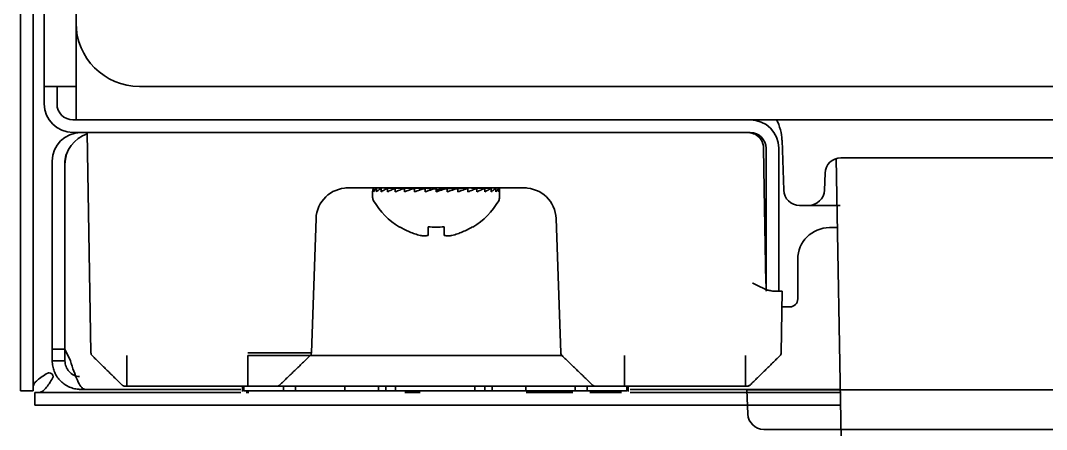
# Model space of a CAD drawing. Header units: inches. Extents: x 786 to 5593, y 691 to 5453.
# Drawn here: x 3394.2 to 3458.9, y 4281.1 to 4306.9 of the extents above; entities that cross this region are included whole.
import ezdxf

# ---------------------------------------------------------------- set-up
doc = ezdxf.new("R2010")
doc.units = ezdxf.units.IN
doc.layers.add('1', color=7, linetype='Continuous', true_color=0xffffff)

msp = doc.modelspace()

# ---------------------------------------------------------------- linework, layer by layer
at = {"layer": '1', "color": 7, "linetype": 'Continuous', "lineweight": 35}
for p, q in [((3395.74, 4302.776), (3395.74, 5281.626)), ((3397.74, 4394.286), (3397.74, 4302.476)), ((3397.74, 4306.776), (3397.74, 4392.777)), ((3394.24, 4358.735), (3394.24, 4285.576)), ((3395.04, 4357.008), (3395.04, 4285.576)), ((3395.74, 4301.676), (3395.74, 4302.776)), ((3397.54, 4302.776), (3395.74, 4302.776)), ((3396.54, 4301.676), (3396.54, 4302.776)), ((3397.74, 4302.776), (3397.54, 4302.776)), ((3460.74, 4302.776), (3401.74, 4302.776)), ((3397.74, 4302.476), (3397.74, 4300.676)), ((3397.54, 4300.676), (3397.74, 4300.676)), ((4253.74, 4300.676), (3397.74, 4300.676)), ((3397.54, 4299.876), (3440.24, 4299.876)), ((3398.682, 4285.978), (3398.44, 4299.876)), ((3442.356, 4296.241), (3442.247, 4299.381)), ((3441.082, 4298.894), (3441.127, 4296.32)), ((3441.24, 4298.876), (3441.24, 4291.876)), ((3442.04, 4298.876), (3442.04, 4291.876)), ((3396.24, 4286.204), (3396.24, 4298.076)), ((3397.04, 4286.204), (3397.04, 4298.076)), ((3445.666, 4298.232), (3445.973, 4280.613)), ((3525.66, 4298.276), (3445.96, 4298.276)), ((3397.042, 4286.204), (3397.042, 4297.876)), ((3444.961, 4297.311), (3444.924, 4296.241)), ((3426.133, 4296.376), (3414.747, 4296.376)), ((3416.44, 4296.126), (3416.44, 4295.776)), ((3416.501, 4296.126), (3416.501, 4296.36)), ((3416.681, 4296.126), (3416.681, 4296.36)), ((3416.976, 4296.126), (3416.976, 4296.36)), ((3417.376, 4296.126), (3417.376, 4296.36)), ((3417.869, 4296.126), (3417.869, 4296.36)), ((3418.206, 4296.355), (3418.206, 4296.376)), ((3418.24, 4296.355), (3418.24, 4296.376)), ((3418.273, 4296.354), (3418.273, 4296.376)), ((3418.341, 4296.353), (3418.341, 4296.376)), ((3418.373, 4296.353), (3418.373, 4296.376)), ((3418.44, 4296.126), (3418.44, 4296.36)), ((3418.505, 4296.359), (3418.505, 4296.376)), ((3418.535, 4296.358), (3418.535, 4296.376)), ((3418.729, 4296.355), (3418.729, 4296.376)), ((3418.755, 4296.354), (3418.755, 4296.376)), ((3419.004, 4296.349), (3419.004, 4296.376)), ((3419.026, 4296.349), (3419.026, 4296.376)), ((3419.072, 4296.126), (3419.072, 4296.36)), ((3419.323, 4296.353), (3419.323, 4296.376)), ((3419.34, 4296.353), (3419.34, 4296.376)), ((3419.676, 4296.343), (3419.676, 4296.376)), ((3419.745, 4296.126), (3419.745, 4296.36)), ((3420.052, 4296.343), (3420.052, 4296.376)), ((3420.058, 4296.226), (3420.058, 4296.376)), ((3420.44, 4296.126), (3420.44, 4296.36)), ((3420.828, 4296.343), (3420.828, 4296.376)), ((3421.134, 4296.126), (3421.134, 4296.36)), ((3421.204, 4296.343), (3421.204, 4296.376)), ((3421.557, 4296.353), (3421.557, 4296.376)), ((3421.808, 4296.126), (3421.808, 4296.36)), ((3421.876, 4296.349), (3421.876, 4296.376)), ((3422.151, 4296.355), (3422.151, 4296.376)), ((3422.374, 4296.359), (3422.374, 4296.376)), ((3422.44, 4296.126), (3422.44, 4296.36)), ((3422.539, 4296.353), (3422.539, 4296.376)), ((3422.64, 4296.355), (3422.64, 4296.376)), ((3422.674, 4296.355), (3422.674, 4296.376)), ((3423.011, 4296.126), (3423.011, 4296.36)), ((3423.504, 4296.126), (3423.504, 4296.36)), ((3423.904, 4296.126), (3423.904, 4296.36)), ((3424.199, 4296.126), (3424.199, 4296.36)), ((3424.379, 4296.126), (3424.379, 4296.36)), ((3424.44, 4296.126), (3424.44, 4296.36)), ((3424.44, 4295.776), (3424.44, 4296.126)), ((3441.127, 4296.32), (3441.231, 4290.367)), ((3443.924, 4295.276), (3443.356, 4295.276)), ((3445.923, 4295.276), (3443.924, 4295.276)), ((3412.872, 4294.446), (3412.577, 4285.976)), ((3428.303, 4285.976), (3428.007, 4294.446)), ((3418.14, 4293.898), (3418.14, 4293.931)), ((3422.74, 4293.931), (3422.74, 4293.898)), ((3445.742, 4293.876), (3445.24, 4293.876)), ((3441.24, 4289.876), (3441.24, 4291.876)), ((3442.04, 4291.876), (3442.04, 4289.876)), ((3443.24, 4291.876), (3443.24, 4289.376)), ((3441.24, 4290.284), (3441.231, 4290.367)), ((3442.265, 4289.876), (3441.712, 4289.876)), ((3442.265, 4289.876), (3442.197, 4285.978)), ((3442.74, 4288.876), (3442.248, 4288.876)), ((3397.04, 4286.204), (3396.24, 4286.204)), ((3396.24, 4285.476), (3396.24, 4286.204)), ((3397.04, 4285.476), (3397.04, 4286.204)), ((3397.042, 4286.204), (3397.381, 4285.476)), ((3428.379, 4285.805), (3412.5, 4285.805)), ((3394.24, 4283.576), (3394.24, 4285.576)), ((3395.04, 4285.576), (3395.04, 4283.576)), ((3408.573, 4283.876), (3400.934, 4283.876)), ((3408.229, 4283.876), (3408.229, 4283.539)), ((3408.313, 4283.576), (3408.313, 4283.876)), ((3430.477, 4283.876), (3410.402, 4283.876)), ((3410.813, 4283.576), (3410.813, 4283.876)), ((3411.58, 4283.576), (3411.58, 4283.876)), ((3414.693, 4283.576), (3414.693, 4283.876)), ((3416.802, 4283.576), (3416.802, 4283.876)), ((3417.272, 4283.576), (3417.272, 4283.876)), ((3417.884, 4283.576), (3417.884, 4283.876)), ((3422.883, 4283.576), (3422.883, 4283.876)), ((3423.508, 4283.576), (3423.508, 4283.876)), ((3423.978, 4283.576), (3423.978, 4283.876)), ((3426.087, 4283.576), (3426.087, 4283.876)), ((3429.198, 4283.576), (3429.198, 4283.876)), ((3429.967, 4283.576), (3429.967, 4283.876)), ((3432.307, 4283.948), (3432.307, 4283.876)), ((3439.936, 4283.876), (3432.307, 4283.876)), ((3432.467, 4283.576), (3432.467, 4283.876)), ((3432.543, 4283.539), (3432.543, 4283.876)), ((3439.936, 4283.947), (3439.936, 4283.876)), ((3395.04, 4283.576), (3394.24, 4283.576)), ((3395.14, 4283.476), (3397.14, 4283.476)), ((3395.14, 4282.676), (3395.14, 4283.476)), ((3397.14, 4283.476), (3408.123, 4283.476)), ((3398.04, 4283.676), (3398.29, 4283.676)), ((3398.29, 4283.676), (3398.266, 4283.682)), ((3408.121, 4283.676), (3398.29, 4283.676)), ((3408.471, 4283.476), (3408.632, 4283.476)), ((3418.463, 4283.476), (3419.427, 4283.476)), ((3426.111, 4283.476), (3429.057, 4283.476)), ((3430.129, 4283.476), (3432.124, 4283.476)), ((3445.924, 4283.676), (3432.673, 4283.676)), ((3432.673, 4283.476), (3445.933, 4283.476)), ((3440.04, 4283.656), (3440.093, 4282.121)), ((3441.503, 4283.656), (3440.04, 4283.656)), ((3453.085, 4283.656), (3441.503, 4283.656)), ((3445.568, 4283.676), (3445.568, 4283.656)), ((3456.619, 4283.656), (3453.085, 4283.656)), ((3456.619, 4283.656), (3567.46, 4283.656)), ((3397.14, 4282.676), (3395.14, 4282.676)), ((3397.14, 4282.676), (3445.947, 4282.676)), ((3441.093, 4281.156), (3442.263, 4281.156)), ((3442.263, 4281.156), (3453.846, 4281.156)), ((3453.846, 4281.156), (3456.673, 4281.156)), ((3456.673, 4281.156), (3567.407, 4281.156))]:
    msp.add_line(p, q, dxfattribs=at)
for centre, radius, start, end in [((3401.74, 4306.776), 4, 180, 270), ((3397.54, 4301.676), 1.8, 180, 270), ((3397.54, 4301.676), 1, 180, 270), ((3440.24, 4298.876), 1.8, 0, 90), ((3439.248, 4299.276), 3, 2, 27.81838), ((3398.04, 4298.076), 1.8, 90, 180), ((3399.042, 4297.876), 2, 107.46984, 180), ((3440.24, 4298.876), 1, 0, 90), ((3440.083, 4298.876), 1, 1, 64.69899), ((3398.04, 4298.076), 1, 151.87922, 180), ((3445.96, 4297.276), 1, 90, 178), ((3414.871, 4294.376), 2, 90, 178), ((3426.008, 4294.376), 2, 2, 90), ((3443.356, 4296.276), 1, 182, 270), ((3443.924, 4296.276), 1, 270, 358), ((3416.84, 4295.776), 0.4, 180, 210.30118), ((3420.639, 4297.996), 4.8, 210.30118, 238.41865), ((3420.241, 4297.996), 4.8, 301.58373, 329.69882), ((3424.04, 4295.776), 0.4, 329.69882, 0), ((3420.44, 4297.678), 3.78, 262.39595, 269.99653), ((3420.44, 4297.678), 3.78, 270.00345, 277.60407), ((3445.24, 4291.876), 2, 90, 180), ((3442.74, 4289.376), 0.5, 270, 0), ((3396.04, 4284.476), 0.25, 0, 90), ((3441.093, 4282.156), 1, 182, 270)]:
    msp.add_arc(centre, radius, start, end, dxfattribs=at)
for centre, major_axis, ratio, start_param, end_param in [((3440.04, 4298.676), (1.2, -0.008), 0.999974, 1.556314, 1.577146), ((3463.56, 4266.624), (152.847, -10.944), 0.181225, 1.887325, 1.890706), ((3456.602, 4266.64), (128.204, -11.093), 0.215461, 1.892438, 1.896296), ((3448.578, 4266.63), (99.71, -11.456), 0.275645, 1.903434, 1.90936), ((3439.688, 4266.629), (68.059, -12.588), 0.396513, 1.941645, 1.950916), ((3430.208, 4266.641), (31.695, -20.902), 0.668622, 2.283675, 2.292949), ((3429.398, 4269.876), (-28.837, -4.995), 0.949656, 4.846977, 4.860829), ((3410.669, 4266.636), (-31.697, -20.908), 0.66863, 3.990124, 3.999397), ((3401.193, 4266.632), (-68.055, -12.587), 0.396499, 4.33229, 4.341562), ((3392.303, 4266.632), (-99.707, -11.455), 0.27564, 4.373834, 4.37976), ((3384.275, 4266.637), (-128.211, -11.094), 0.215469, 4.386875, 4.389632), ((3377.321, 4266.625), (-152.843, -10.943), 0.181222, 4.392486, 4.395868), ((3371.703, 4266.631), (-172.78, -10.86), 0.160465, 4.395399, 4.397826)]:
    msp.add_ellipse(centre, major_axis=major_axis, ratio=ratio, start_param=start_param, end_param=end_param, dxfattribs=at)
for points, knots in [([(3440.065, 4299.876), (3440.105, 4299.875), (3440.144, 4299.872), (3440.221, 4299.863), (3440.26, 4299.857), (3440.316, 4299.844), (3440.335, 4299.84), (3440.371, 4299.83), (3440.39, 4299.824), (3440.443, 4299.807), (3440.477, 4299.794), (3440.51, 4299.78)], [0, 0, 0, 0, 0.25, 0.25, 0.5, 0.5, 0.625, 0.625, 0.75, 0.75, 1, 1, 1, 1]), ([(3418.14, 4293.931), (3418.343, 4293.807), (3418.553, 4293.699), (3418.877, 4293.561), (3418.987, 4293.519), (3419.211, 4293.443), (3419.325, 4293.41), (3419.44, 4293.38)], [0, 0, 0, 0, 0.5, 0.5, 0.75, 0.75, 1, 1, 1, 1]), ([(3419.94, 4293.38), (3419.94, 4293.41), (3419.94, 4293.443), (3419.94, 4293.519), (3419.94, 4293.561), (3419.94, 4293.653), (3419.94, 4293.703), (3419.94, 4293.784), (3419.94, 4293.812), (3419.94, 4293.87), (3419.94, 4293.9), (3419.94, 4293.931)], [0, 0, 0, 0, 0.25, 0.25, 0.5, 0.5, 0.75, 0.75, 0.875, 0.875, 1, 1, 1, 1]), ([(3420.94, 4293.931), (3420.94, 4293.807), (3420.94, 4293.699), (3420.94, 4293.561), (3420.94, 4293.519), (3420.94, 4293.443), (3420.94, 4293.41), (3420.94, 4293.38)], [0, 0, 0, 0, 0.5, 0.5, 0.75, 0.75, 1, 1, 1, 1]), ([(3421.44, 4293.38), (3421.555, 4293.41), (3421.668, 4293.443), (3421.891, 4293.519), (3422.001, 4293.561), (3422.218, 4293.653), (3422.325, 4293.703), (3422.483, 4293.784), (3422.535, 4293.812), (3422.638, 4293.87), (3422.689, 4293.9), (3422.74, 4293.931)], [0, 0, 0, 0, 0.25, 0.25, 0.5, 0.5, 0.75, 0.75, 0.875, 0.875, 1, 1, 1, 1]), ([(3441.712, 4289.876), (3441.667, 4289.876), (3441.62, 4289.88), (3441.522, 4289.895), (3441.471, 4289.906), (3441.406, 4289.923), (3441.392, 4289.927), (3441.366, 4289.934), (3441.352, 4289.938), (3441.312, 4289.951), (3441.285, 4289.96), (3441.203, 4289.989), (3441.148, 4290.011), (3441.036, 4290.059), (3440.98, 4290.084), (3440.894, 4290.126), (3440.865, 4290.14), (3440.808, 4290.169), (3440.778, 4290.183), (3440.691, 4290.229), (3440.632, 4290.259), (3440.544, 4290.307), (3440.5, 4290.33), (3440.455, 4290.354), (3440.425, 4290.37), (3440.41, 4290.378), (3440.395, 4290.386)], [0, 0, 0, 0, 0.125, 0.125, 0.25, 0.25, 0.28125, 0.28125, 0.3125, 0.3125, 0.375, 0.375, 0.5, 0.5, 0.625, 0.625, 0.6875, 0.6875, 0.75, 0.75, 0.875, 0.875, 0.9375, 0.96875, 0.96875, 1, 1, 1, 1]), ([(3398.682, 4285.978), (3398.683, 4285.946), (3398.69, 4285.914), (3398.715, 4285.854), (3398.734, 4285.827), (3398.757, 4285.804)], [0, 0, 0, 0, 0.5, 0.5, 1, 1, 1, 1]), ([(3412.5, 4285.805), (3412.5, 4285.805), (3412.499, 4285.805), (3412.493, 4285.805), (3412.488, 4285.805), (3412.478, 4285.805), (3412.475, 4285.805), (3412.467, 4285.805), (3412.463, 4285.805), (3412.453, 4285.804), (3412.448, 4285.804), (3412.437, 4285.805), (3412.432, 4285.805), (3412.419, 4285.805), (3412.413, 4285.805), (3412.399, 4285.804), (3412.391, 4285.804), (3412.368, 4285.804), (3412.351, 4285.805), (3412.323, 4285.805), (3412.314, 4285.805), (3412.294, 4285.805), (3412.283, 4285.805), (3412.251, 4285.805), (3412.228, 4285.805), (3412.178, 4285.805), (3412.152, 4285.805), (3412.111, 4285.805), (3412.097, 4285.805), (3412.075, 4285.805), (3412.067, 4285.805), (3412.058, 4285.805), (3412.056, 4285.805), (3412.053, 4285.805), (3412.051, 4285.805), (3412.045, 4285.805), (3412.041, 4285.805), (3412.03, 4285.805), (3412.022, 4285.805), (3412.007, 4285.805), (3411.999, 4285.805), (3411.975, 4285.805), (3411.959, 4285.805), (3411.925, 4285.805), (3411.908, 4285.805), (3411.874, 4285.805), (3411.856, 4285.805), (3411.82, 4285.805), (3411.802, 4285.805), (3411.765, 4285.805), (3411.746, 4285.805), (3411.688, 4285.804), (3411.649, 4285.803), (3411.567, 4285.803), (3411.525, 4285.803), (3411.438, 4285.804), (3411.393, 4285.805), (3411.325, 4285.805), (3411.302, 4285.805), (3411.255, 4285.805), (3411.231, 4285.805), (3411.183, 4285.805), (3411.159, 4285.805), (3411.11, 4285.805), (3411.085, 4285.805), (3411.036, 4285.805), (3411.011, 4285.805), (3410.96, 4285.805), (3410.935, 4285.805), (3410.858, 4285.804), (3410.805, 4285.805), (3410.726, 4285.805), (3410.699, 4285.805), (3410.645, 4285.805), (3410.618, 4285.805), (3410.536, 4285.805), (3410.481, 4285.805), (3410.312, 4285.805), (3410.196, 4285.805), (3410.046, 4285.805), (3410.016, 4285.805), (3409.956, 4285.805), (3409.926, 4285.805), (3409.835, 4285.805), (3409.775, 4285.805), (3409.652, 4285.805), (3409.59, 4285.804), (3409.497, 4285.804), (3409.466, 4285.804), (3409.404, 4285.804), (3409.373, 4285.804), (3409.278, 4285.804), (3409.215, 4285.804), (3409.088, 4285.804), (3409.024, 4285.804), (3408.831, 4285.804), (3408.702, 4285.804), (3408.573, 4285.804)], [0, 0, 0, 0, 0.029864, 0.029864, 0.061159, 0.061159, 0.076806, 0.076806, 0.092454, 0.092454, 0.108101, 0.108101, 0.123748, 0.123748, 0.139396, 0.139396, 0.155043, 0.155043, 0.186338, 0.186338, 0.201985, 0.201985, 0.217633, 0.217633, 0.248927, 0.248927, 0.280222, 0.280222, 0.295869, 0.295869, 0.303693, 0.303693, 0.305649, 0.305649, 0.307605, 0.307605, 0.311517, 0.311517, 0.31934, 0.31934, 0.327164, 0.327164, 0.342811, 0.342811, 0.358459, 0.358459, 0.374106, 0.374106, 0.389753, 0.389753, 0.405401, 0.405401, 0.436695, 0.436695, 0.46799, 0.46799, 0.499285, 0.499285, 0.514932, 0.514932, 0.53058, 0.53058, 0.546227, 0.546227, 0.561874, 0.561874, 0.577522, 0.577522, 0.593169, 0.593169, 0.624464, 0.624464, 0.640111, 0.640111, 0.655758, 0.655758, 0.687053, 0.687053, 0.749642, 0.749642, 0.76529, 0.76529, 0.780937, 0.780937, 0.812232, 0.812232, 0.843527, 0.843527, 0.859174, 0.859174, 0.874821, 0.874821, 0.906116, 0.906116, 0.937411, 0.937411, 1, 1, 1, 1]), ([(3408.577, 4285.978), (3408.643, 4285.978), (3408.708, 4285.978), (3408.84, 4285.978), (3408.905, 4285.978), (3409.037, 4285.977), (3409.102, 4285.977), (3409.231, 4285.977), (3409.295, 4285.977), (3409.423, 4285.977), (3409.487, 4285.977), (3409.613, 4285.977), (3409.676, 4285.977), (3409.801, 4285.977), (3409.863, 4285.977), (3409.956, 4285.977), (3409.986, 4285.977), (3410.048, 4285.977), (3410.078, 4285.977), (3410.23, 4285.977), (3410.348, 4285.977), (3410.521, 4285.977), (3410.577, 4285.976), (3410.661, 4285.976), (3410.688, 4285.976), (3410.743, 4285.976), (3410.77, 4285.976), (3410.852, 4285.976), (3410.905, 4285.976), (3410.983, 4285.976), (3411.009, 4285.976), (3411.061, 4285.976), (3411.086, 4285.976), (3411.137, 4285.976), (3411.162, 4285.976), (3411.212, 4285.976), (3411.237, 4285.976), (3411.285, 4285.976), (3411.31, 4285.976), (3411.357, 4285.976), (3411.381, 4285.976), (3411.451, 4285.975), (3411.496, 4285.975), (3411.584, 4285.974), (3411.627, 4285.974), (3411.711, 4285.974), (3411.751, 4285.975), (3411.81, 4285.975), (3411.829, 4285.975), (3411.867, 4285.975), (3411.885, 4285.975), (3411.922, 4285.975), (3411.94, 4285.975), (3411.975, 4285.975), (3411.992, 4285.975), (3412.026, 4285.975), (3412.043, 4285.975), (3412.067, 4285.975), (3412.075, 4285.975), (3412.091, 4285.975), (3412.099, 4285.975), (3412.11, 4285.975), (3412.114, 4285.975), (3412.122, 4285.975), (3412.126, 4285.975), (3412.137, 4285.975), (3412.144, 4285.975), (3412.167, 4285.975), (3412.181, 4285.975), (3412.223, 4285.975), (3412.25, 4285.975), (3412.287, 4285.975), (3412.3, 4285.975), (3412.323, 4285.975), (3412.335, 4285.976), (3412.356, 4285.976), (3412.367, 4285.975), (3412.387, 4285.975), (3412.397, 4285.975), (3412.425, 4285.975), (3412.443, 4285.975), (3412.466, 4285.975), (3412.474, 4285.975), (3412.488, 4285.975), (3412.494, 4285.975), (3412.507, 4285.976), (3412.513, 4285.975), (3412.524, 4285.975), (3412.529, 4285.975), (3412.538, 4285.975), (3412.543, 4285.976), (3412.551, 4285.976), (3412.554, 4285.976), (3412.564, 4285.976), (3412.569, 4285.976), (3412.575, 4285.976), (3412.577, 4285.976), (3412.577, 4285.976)], [0, 0, 0, 0, 0.031297, 0.031297, 0.062594, 0.062594, 0.093891, 0.093891, 0.125188, 0.125188, 0.156485, 0.156485, 0.187782, 0.187782, 0.219079, 0.219079, 0.234727, 0.234727, 0.250376, 0.250376, 0.31297, 0.31297, 0.344267, 0.344267, 0.359915, 0.359915, 0.375563, 0.375563, 0.40686, 0.40686, 0.422509, 0.422509, 0.438157, 0.438157, 0.453806, 0.453806, 0.469454, 0.469454, 0.485103, 0.485103, 0.500751, 0.500751, 0.532048, 0.532048, 0.563345, 0.563345, 0.594642, 0.594642, 0.610291, 0.610291, 0.625939, 0.625939, 0.641588, 0.641588, 0.657236, 0.657236, 0.672885, 0.672885, 0.680709, 0.680709, 0.688533, 0.688533, 0.692445, 0.692445, 0.696357, 0.696357, 0.704181, 0.704181, 0.71983, 0.71983, 0.751127, 0.751127, 0.766775, 0.766775, 0.782424, 0.782424, 0.798072, 0.798072, 0.813721, 0.813721, 0.845018, 0.845018, 0.860666, 0.860666, 0.876315, 0.876315, 0.891963, 0.891963, 0.907612, 0.907612, 0.92326, 0.92326, 0.938909, 0.938909, 0.970206, 0.970206, 1, 1, 1, 1]), ([(3412.577, 4285.976), (3412.576, 4285.944), (3412.568, 4285.912), (3412.542, 4285.854), (3412.523, 4285.827), (3412.5, 4285.805)], [0, 0, 0, 0, 0.5, 0.5, 1, 1, 1, 1]), ([(3428.379, 4285.805), (3428.356, 4285.827), (3428.338, 4285.854), (3428.311, 4285.912), (3428.304, 4285.944), (3428.303, 4285.976)], [0, 0, 0, 0, 0.5, 0.5, 1, 1, 1, 1]), ([(3442.197, 4285.978), (3442.197, 4285.946), (3442.19, 4285.914), (3442.164, 4285.854), (3442.146, 4285.827), (3442.123, 4285.804)], [0, 0, 0, 0, 0.5, 0.5, 1, 1, 1, 1]), ([(3442.197, 4285.978), (3442.197, 4285.946), (3442.19, 4285.914), (3442.164, 4285.854), (3442.146, 4285.827), (3442.123, 4285.804)], [0, 0, 0, 0, 0.5, 0.5, 1, 1, 1, 1]), ([(3397.891, 4283.682), (3397.78, 4283.692), (3397.669, 4283.711), (3397.454, 4283.77), (3397.349, 4283.81), (3397.149, 4283.908), (3397.053, 4283.967), (3396.874, 4284.1), (3396.791, 4284.175), (3396.64, 4284.339), (3396.572, 4284.428), (3396.454, 4284.618), (3396.404, 4284.718), (3396.322, 4284.926), (3396.292, 4285.034), (3396.25, 4285.253), (3396.24, 4285.365), (3396.24, 4285.476)], [0, 0, 0, 0, 0.125, 0.125, 0.25, 0.25, 0.375, 0.375, 0.5, 0.5, 0.625, 0.625, 0.75, 0.75, 0.875, 0.875, 1, 1, 1, 1]), ([(3397.957, 4284.48), (3397.834, 4284.49), (3397.712, 4284.523), (3397.489, 4284.632), (3397.388, 4284.708), (3397.22, 4284.89), (3397.153, 4284.997), (3397.063, 4285.228), (3397.04, 4285.352), (3397.04, 4285.476)], [0, 0, 0, 0, 0.25, 0.25, 0.5, 0.5, 0.75, 0.75, 1, 1, 1, 1]), ([(3398.266, 4283.682), (3398.193, 4283.701), (3398.119, 4283.761), (3397.971, 4283.957), (3397.898, 4284.093), (3397.75, 4284.421), (3397.676, 4284.614), (3397.529, 4285.03), (3397.455, 4285.253), (3397.381, 4285.476)], [0, 0, 0, 0, 0.25, 0.25, 0.5, 0.5, 0.75, 0.75, 1, 1, 1, 1]), ([(3395.957, 4284.703), (3395.834, 4284.629), (3395.712, 4284.555), (3395.489, 4284.408), (3395.388, 4284.334), (3395.22, 4284.186), (3395.153, 4284.113), (3395.063, 4283.965), (3395.04, 4283.891), (3395.04, 4283.817)], [0, 0, 0, 0, 0.25, 0.25, 0.5, 0.5, 0.75, 0.75, 1, 1, 1, 1]), ([(3395.381, 4283.476), (3395.455, 4283.476), (3395.529, 4283.5), (3395.676, 4283.59), (3395.75, 4283.656), (3395.898, 4283.824), (3395.971, 4283.925), (3396.119, 4284.148), (3396.193, 4284.27), (3396.266, 4284.393)], [0, 0, 0, 0, 0.25, 0.25, 0.5, 0.5, 0.75, 0.75, 1, 1, 1, 1]), ([(3400.646, 4283.948), (3400.652, 4283.942), (3400.658, 4283.937), (3400.671, 4283.927), (3400.678, 4283.922), (3400.698, 4283.909), (3400.713, 4283.901), (3400.758, 4283.883), (3400.79, 4283.877), (3400.821, 4283.876)], [0, 0, 0, 0, 0.125, 0.125, 0.25, 0.25, 0.5, 0.5, 1, 1, 1, 1]), ([(3400.934, 4283.876), (3400.928, 4283.876), (3400.921, 4283.876), (3400.912, 4283.876), (3400.909, 4283.876), (3400.902, 4283.876), (3400.899, 4283.876), (3400.891, 4283.876), (3400.885, 4283.876), (3400.874, 4283.876), (3400.869, 4283.876), (3400.862, 4283.876), (3400.859, 4283.876), (3400.855, 4283.876), (3400.853, 4283.876), (3400.846, 4283.876), (3400.843, 4283.876), (3400.838, 4283.876), (3400.836, 4283.876), (3400.833, 4283.876), (3400.831, 4283.876), (3400.828, 4283.876), (3400.826, 4283.876), (3400.824, 4283.876)], [0, 0, 0, 0, 0.125, 0.125, 0.1875, 0.1875, 0.25, 0.25, 0.375, 0.375, 0.5, 0.5, 0.5625, 0.5625, 0.625, 0.625, 0.75, 0.75, 0.8125, 0.8125, 0.875, 0.875, 1, 1, 1, 1]), ([(3400.934, 4283.948), (3400.934, 4283.925), (3400.934, 4283.907), (3400.934, 4283.882), (3400.934, 4283.876), (3400.935, 4283.876)], [0, 0, 0, 0, 0.5, 0.5, 1, 1, 1, 1]), ([(3408.576, 4283.948), (3408.576, 4283.925), (3408.575, 4283.907), (3408.573, 4283.883), (3408.571, 4283.876), (3408.57, 4283.876)], [0, 0, 0, 0, 0.5, 0.5, 1, 1, 1, 1]), ([(3410.402, 4283.876), (3410.401, 4283.876), (3410.397, 4283.876), (3410.389, 4283.876), (3410.387, 4283.876), (3410.383, 4283.876), (3410.381, 4283.876), (3410.376, 4283.876), (3410.374, 4283.876), (3410.368, 4283.876), (3410.365, 4283.876), (3410.359, 4283.876), (3410.356, 4283.876), (3410.349, 4283.876), (3410.345, 4283.876), (3410.334, 4283.876), (3410.326, 4283.876), (3410.308, 4283.876), (3410.298, 4283.876), (3410.278, 4283.876), (3410.267, 4283.876), (3410.243, 4283.876), (3410.231, 4283.876), (3410.205, 4283.876), (3410.191, 4283.876), (3410.17, 4283.876), (3410.163, 4283.876), (3410.148, 4283.876), (3410.14, 4283.876), (3410.117, 4283.876), (3410.101, 4283.876), (3410.076, 4283.876), (3410.067, 4283.876), (3410.05, 4283.876), (3410.041, 4283.876), (3410.014, 4283.876), (3409.996, 4283.876), (3409.958, 4283.876), (3409.938, 4283.876), (3409.898, 4283.876), (3409.877, 4283.876), (3409.835, 4283.876), (3409.813, 4283.876), (3409.768, 4283.876), (3409.746, 4283.876), (3409.712, 4283.876), (3409.7, 4283.876), (3409.677, 4283.876), (3409.665, 4283.876), (3409.629, 4283.876), (3409.605, 4283.876), (3409.532, 4283.876), (3409.481, 4283.876), (3409.377, 4283.876), (3409.324, 4283.876), (3409.241, 4283.876), (3409.213, 4283.876), (3409.157, 4283.876), (3409.129, 4283.876), (3409.072, 4283.876), (3409.043, 4283.876), (3408.986, 4283.876), (3408.957, 4283.876), (3408.87, 4283.876), (3408.812, 4283.876), (3408.693, 4283.876), (3408.634, 4283.876), (3408.573, 4283.876)], [0, 0, 0, 0, 0.0625, 0.0625, 0.078125, 0.078125, 0.09375, 0.09375, 0.109375, 0.109375, 0.125, 0.125, 0.140625, 0.140625, 0.15625, 0.15625, 0.1875, 0.1875, 0.21875, 0.21875, 0.25, 0.25, 0.28125, 0.28125, 0.3125, 0.3125, 0.328125, 0.328125, 0.34375, 0.34375, 0.375, 0.375, 0.390625, 0.390625, 0.40625, 0.40625, 0.4375, 0.4375, 0.46875, 0.46875, 0.5, 0.5, 0.53125, 0.53125, 0.5625, 0.5625, 0.578125, 0.578125, 0.59375, 0.59375, 0.625, 0.625, 0.6875, 0.6875, 0.75, 0.75, 0.78125, 0.78125, 0.8125, 0.8125, 0.84375, 0.84375, 0.875, 0.875, 0.9375, 0.9375, 1, 1, 1, 1]), ([(3410.576, 4283.946), (3410.553, 4283.924), (3410.526, 4283.906), (3410.466, 4283.882), (3410.434, 4283.876), (3410.402, 4283.876)], [0, 0, 0, 0, 0.5, 0.5, 1, 1, 1, 1]), ([(3430.477, 4283.876), (3430.445, 4283.876), (3430.413, 4283.882), (3430.354, 4283.906), (3430.327, 4283.924), (3430.304, 4283.946)], [0, 0, 0, 0, 0.5, 0.5, 1, 1, 1, 1]), ([(3432.312, 4283.876), (3432.252, 4283.876), (3432.192, 4283.876), (3432.102, 4283.876), (3432.072, 4283.876), (3432.013, 4283.876), (3431.983, 4283.876), (3431.924, 4283.876), (3431.895, 4283.876), (3431.837, 4283.876), (3431.808, 4283.876), (3431.723, 4283.876), (3431.667, 4283.876), (3431.558, 4283.876), (3431.504, 4283.876), (3431.425, 4283.876), (3431.399, 4283.876), (3431.347, 4283.876), (3431.322, 4283.876), (3431.248, 4283.876), (3431.2, 4283.876), (3431.132, 4283.876), (3431.11, 4283.876), (3431.066, 4283.876), (3431.044, 4283.876), (3431.002, 4283.876), (3430.982, 4283.876), (3430.942, 4283.876), (3430.922, 4283.876), (3430.865, 4283.876), (3430.794, 4283.876), (3430.732, 4283.876), (3430.675, 4283.876), (3430.649, 4283.876), (3430.614, 4283.876), (3430.603, 4283.876), (3430.582, 4283.876), (3430.572, 4283.876), (3430.546, 4283.876), (3430.53, 4283.876), (3430.506, 4283.876), (3430.496, 4283.876), (3430.482, 4283.876), (3430.478, 4283.876), (3430.477, 4283.876)], [0, 0, 0, 0, 0.0625, 0.0625, 0.09375, 0.09375, 0.125, 0.125, 0.15625, 0.15625, 0.1875, 0.1875, 0.25, 0.25, 0.3125, 0.3125, 0.34375, 0.34375, 0.375, 0.375, 0.4375, 0.4375, 0.46875, 0.46875, 0.5, 0.5, 0.53125, 0.53125, 0.5625, 0.5625, 0.625, 0.6875, 0.6875, 0.75, 0.75, 0.78125, 0.78125, 0.8125, 0.8125, 0.875, 0.875, 0.9375, 0.9375, 1, 1, 1, 1]), ([(3440.052, 4283.876), (3440.051, 4283.876), (3440.05, 4283.876), (3440.047, 4283.876), (3440.045, 4283.876), (3440.041, 4283.876), (3440.037, 4283.876), (3440.029, 4283.876), (3440.024, 4283.876), (3440.014, 4283.876), (3440.009, 4283.876), (3439.998, 4283.876), (3439.992, 4283.876), (3439.98, 4283.876), (3439.973, 4283.876), (3439.963, 4283.876), (3439.96, 4283.876), (3439.953, 4283.876), (3439.95, 4283.876), (3439.94, 4283.876), (3439.933, 4283.876), (3439.925, 4283.876)], [0, 0, 0, 0, 0.0625, 0.0625, 0.125, 0.125, 0.25, 0.25, 0.375, 0.375, 0.5, 0.5, 0.625, 0.625, 0.75, 0.75, 0.8125, 0.8125, 0.875, 0.875, 1, 1, 1, 1]), ([(3439.926, 4283.876), (3439.929, 4283.876), (3439.933, 4283.883), (3439.94, 4283.907), (3439.943, 4283.926), (3439.946, 4283.948)], [0, 0, 0, 0, 0.5, 0.5, 1, 1, 1, 1]), ([(3439.926, 4283.876), (3439.934, 4283.876), (3439.942, 4283.876), (3439.959, 4283.876), (3439.967, 4283.876), (3439.978, 4283.876), (3439.982, 4283.876), (3439.989, 4283.876), (3439.993, 4283.876), (3440.003, 4283.876), (3440.01, 4283.876), (3440.019, 4283.876), (3440.022, 4283.876), (3440.027, 4283.876), (3440.03, 4283.876), (3440.037, 4283.876), (3440.041, 4283.876), (3440.047, 4283.876), (3440.049, 4283.876), (3440.052, 4283.876), (3440.053, 4283.876), (3440.055, 4283.876), (3440.056, 4283.876), (3440.058, 4283.876), (3440.059, 4283.876), (3440.059, 4283.876)], [0, 0, 0, 0, 0.125, 0.125, 0.25, 0.25, 0.3125, 0.3125, 0.375, 0.375, 0.5, 0.5, 0.5625, 0.5625, 0.625, 0.625, 0.75, 0.75, 0.8125, 0.8125, 0.875, 0.875, 0.9375, 0.9375, 1, 1, 1, 1]), ([(3440.234, 4283.948), (3440.232, 4283.946), (3440.228, 4283.943), (3440.223, 4283.938), (3440.217, 4283.933), (3440.211, 4283.928), (3440.204, 4283.923), (3440.198, 4283.919), (3440.192, 4283.915), (3440.185, 4283.911), (3440.179, 4283.907), (3440.172, 4283.904), (3440.165, 4283.9), (3440.159, 4283.897), (3440.152, 4283.894), (3440.145, 4283.892), (3440.138, 4283.889), (3440.13, 4283.887), (3440.123, 4283.885), (3440.116, 4283.883), (3440.109, 4283.881), (3440.102, 4283.88), (3440.095, 4283.879), (3440.087, 4283.878), (3440.08, 4283.877), (3440.073, 4283.877), (3440.066, 4283.876), (3440.061, 4283.876), (3440.058, 4283.876)], [0, 0, 0, 0, 0.039695, 0.079291, 0.118787, 0.158184, 0.197481, 0.236679, 0.275778, 0.314778, 0.353679, 0.392482, 0.431186, 0.469791, 0.508298, 0.546707, 0.585017, 0.62323, 0.661345, 0.699362, 0.737282, 0.775104, 0.812829, 0.850457, 0.887988, 0.925422, 0.962759, 1, 1, 1, 1]), ([(3440.234, 4283.948), (3440.211, 4283.926), (3440.184, 4283.907), (3440.124, 4283.883), (3440.092, 4283.876), (3440.059, 4283.876)], [0, 0, 0, 0, 0.5, 0.5, 1, 1, 1, 1]), ([(3398.04, 4283.676), (3398.036, 4283.676), (3398.029, 4283.676), (3398.018, 4283.676), (3398.007, 4283.676), (3397.996, 4283.677), (3397.985, 4283.677), (3397.974, 4283.677), (3397.964, 4283.678), (3397.953, 4283.678), (3397.942, 4283.679), (3397.932, 4283.679), (3397.922, 4283.68), (3397.911, 4283.681), (3397.901, 4283.682), (3397.894, 4283.682), (3397.891, 4283.682)], [0, 0, 0, 0, 0.073473, 0.146486, 0.219075, 0.291275, 0.363122, 0.434652, 0.505902, 0.57691, 0.647713, 0.71835, 0.788858, 0.859277, 0.929644, 1, 1, 1, 1])]:
    msp.add_open_spline(points, degree=3, knots=knots, dxfattribs=at)
for points, degree in [([(3416.501, 4296.36), (3416.48, 4296.322), (3416.45, 4296.245), (3416.44, 4296.166), (3416.44, 4296.126)], 3), ([(3416.681, 4296.36), (3416.641, 4296.322), (3416.571, 4296.245), (3416.521, 4296.166), (3416.501, 4296.126)], 3), ([(3416.976, 4296.36), (3416.917, 4296.322), (3416.81, 4296.245), (3416.721, 4296.166), (3416.681, 4296.126)], 3), ([(3417.376, 4296.36), (3417.3, 4296.322), (3417.159, 4296.245), (3417.034, 4296.166), (3416.976, 4296.126)], 3), ([(3417.869, 4296.36), (3417.779, 4296.322), (3417.607, 4296.245), (3417.45, 4296.166), (3417.376, 4296.126)], 3), ([(3418.44, 4296.36), (3418.338, 4296.322), (3418.142, 4296.245), (3417.958, 4296.166), (3417.869, 4296.126)], 3), ([(3419.072, 4296.36), (3418.962, 4296.322), (3418.746, 4296.245), (3418.541, 4296.166), (3418.44, 4296.126)], 3), ([(3419.745, 4296.36), (3419.63, 4296.322), (3419.402, 4296.245), (3419.181, 4296.166), (3419.072, 4296.126)], 3), ([(3420.44, 4296.36), (3420.323, 4296.322), (3420.09, 4296.245), (3419.86, 4296.166), (3419.745, 4296.126)], 3), ([(3421.134, 4296.36), (3421.019, 4296.322), (3420.788, 4296.245), (3420.556, 4296.166), (3420.44, 4296.126)], 3), ([(3421.808, 4296.36), (3421.698, 4296.322), (3421.476, 4296.245), (3421.249, 4296.166), (3421.134, 4296.126)], 3), ([(3422.44, 4296.36), (3422.338, 4296.322), (3422.132, 4296.245), (3421.917, 4296.166), (3421.808, 4296.126)], 3), ([(3423.011, 4296.36), (3422.921, 4296.322), (3422.736, 4296.245), (3422.541, 4296.166), (3422.44, 4296.126)], 3), ([(3423.504, 4296.36), (3423.429, 4296.322), (3423.271, 4296.245), (3423.1, 4296.166), (3423.011, 4296.126)], 3), ([(3423.904, 4296.36), (3423.845, 4296.322), (3423.72, 4296.245), (3423.579, 4296.166), (3423.504, 4296.126)], 3), ([(3424.199, 4296.36), (3424.159, 4296.322), (3424.069, 4296.245), (3423.962, 4296.166), (3423.904, 4296.126)], 3), ([(3424.379, 4296.36), (3424.359, 4296.322), (3424.308, 4296.245), (3424.238, 4296.166), (3424.199, 4296.126)], 3), ([(3424.44, 4296.36), (3424.44, 4296.322), (3424.43, 4296.245), (3424.399, 4296.166), (3424.379, 4296.126)], 3), ([(3419.44, 4293.38), (3419.48, 4293.375), (3419.562, 4293.367), (3419.688, 4293.363), (3419.815, 4293.367), (3419.898, 4293.375), (3419.94, 4293.38)], 3), ([(3420.94, 4293.38), (3420.981, 4293.375), (3421.065, 4293.367), (3421.193, 4293.363), (3421.319, 4293.367), (3421.4, 4293.375), (3421.44, 4293.38)], 3), ([(3400.646, 4283.948), (3398.757, 4285.804)], 1), ([(3400.934, 4285.804), (3400.934, 4283.948)], 1), ([(3408.573, 4285.804), (3408.573, 4283.948)], 1), ([(3412.5, 4285.805), (3410.576, 4283.946)], 1), ([(3428.379, 4285.805), (3430.304, 4283.946)], 1), ([(3432.307, 4285.804), (3432.307, 4283.948)], 1), ([(3439.946, 4285.804), (3439.946, 4283.948)], 1), ([(3439.946, 4285.804), (3439.946, 4283.948)], 1), ([(3442.123, 4285.804), (3440.234, 4283.948)], 1), ([(3442.123, 4285.804), (3440.234, 4283.948)], 1), ([(3397.041, 4285.476), (3396.239, 4285.476)], 1), ([(3396.04, 4284.726), (3396.011, 4284.726), (3395.983, 4284.718), (3395.957, 4284.703)], 3), ([(3396.266, 4284.393), (3396.282, 4284.419), (3396.29, 4284.448), (3396.29, 4284.476)], 3), ([(3440.217, 4283.948), (3440.173, 4283.902), (3440.113, 4283.876), (3440.052, 4283.876)], 3), ([(3410.813, 4283.576), (3409.98, 4283.576), (3409.146, 4283.576), (3408.313, 4283.576)], 3), ([(3411.58, 4283.576), (3411.289, 4283.576), (3410.962, 4283.576), (3410.813, 4283.576)], 3), ([(3414.693, 4283.576), (3414.687, 4283.576), (3411.586, 4283.576), (3411.58, 4283.576)], 3), ([(3416.802, 4283.576), (3416.047, 4283.576), (3415.337, 4283.576), (3414.693, 4283.576)], 3), ([(3417.272, 4283.576), (3417.115, 4283.576), (3416.959, 4283.576), (3416.802, 4283.576)], 3), ([(3417.884, 4283.576), (3417.573, 4283.576), (3417.309, 4283.576), (3417.272, 4283.576)], 3), ([(3422.883, 4283.576), (3421.217, 4283.576), (3419.55, 4283.576), (3417.884, 4283.576)], 3), ([(3423.508, 4283.576), (3423.457, 4283.576), (3423.194, 4283.576), (3422.883, 4283.576)], 3), ([(3423.978, 4283.576), (3423.977, 4283.576), (3423.509, 4283.576), (3423.508, 4283.576)], 3), ([(3426.087, 4283.576), (3425.441, 4283.576), (3424.732, 4283.576), (3423.978, 4283.576)], 3), ([(3429.198, 4283.576), (3428.161, 4283.576), (3427.124, 4283.576), (3426.087, 4283.576)], 3), ([(3429.967, 4283.576), (3429.814, 4283.576), (3429.489, 4283.576), (3429.198, 4283.576)], 3), ([(3432.467, 4283.576), (3431.634, 4283.576), (3430.8, 4283.576), (3429.967, 4283.576)], 3)]:
    msp.add_open_spline(points, degree=degree, dxfattribs=at)

doc.saveas('drawing.dxf')
